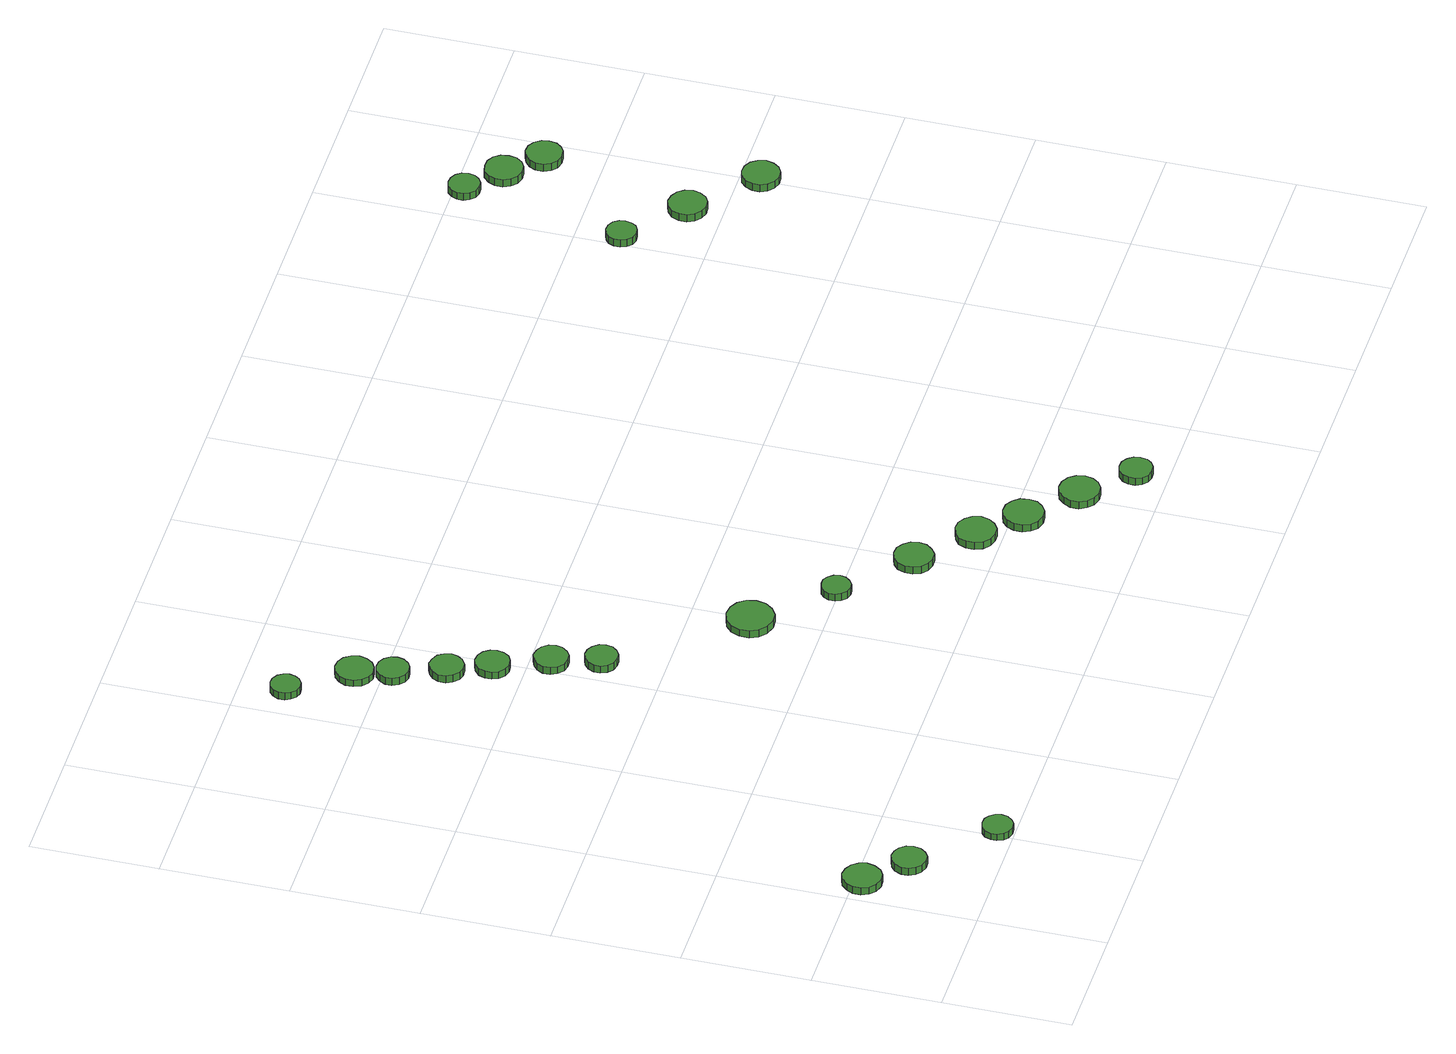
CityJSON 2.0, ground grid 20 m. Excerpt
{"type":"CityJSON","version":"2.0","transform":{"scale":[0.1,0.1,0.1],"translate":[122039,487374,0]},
"CityObjects":{
"tree1":{"type":"SolitaryVegetationObject","attributes":{"function":"something"},"geometry":[{"type":"MultiSurface","lod":"1","boundaries":[[[0,1,2,3,4,5,6,7,8,9,10,11,12,13,14]],[[15,16,17,18,19,20,21,22,23,24,25,26,27,28,29]],[[0,29,28,1]],[[1,28,27,2]],[[2,27,26,3]],[[3,26,25,4]],[[4,25,24,5]],[[5,24,23,6]],[[6,23,22,7]],[[7,22,21,8]],[[8,21,20,9]],[[9,20,19,10]],[[10,19,18,11]],[[11,18,17,12]],[[12,17,16,13]],[[13,16,15,14]],[[14,15,29,0]]]}]},
"tree2":{"type":"SolitaryVegetationObject","attributes":{"function":"something"},"geometry":[{"type":"MultiSurface","lod":"1","boundaries":[[[30,31,32,33,34,35,36,37,38,39,40,41,42,43,44]],[[45,46,47,48,49,50,51,52,53,54,55,56,57,58,59]],[[30,59,58,31]],[[31,58,57,32]],[[32,57,56,33]],[[33,56,55,34]],[[34,55,54,35]],[[35,54,53,36]],[[36,53,52,37]],[[37,52,51,38]],[[38,51,50,39]],[[39,50,49,40]],[[40,49,48,41]],[[41,48,47,42]],[[42,47,46,43]],[[43,46,45,44]],[[44,45,59,30]]]}]},
"tree3":{"type":"SolitaryVegetationObject","attributes":{"function":"something"},"geometry":[{"type":"MultiSurface","lod":"1","boundaries":[[[60,61,62,63,64,65,66,67,68,69,70,71,72,73,74]],[[75,76,77,78,79,80,81,82,83,84,85,86,87,88,89]],[[60,89,88,61]],[[61,88,87,62]],[[62,87,86,63]],[[63,86,85,64]],[[64,85,84,65]],[[65,84,83,66]],[[66,83,82,67]],[[67,82,81,68]],[[68,81,80,69]],[[69,80,79,70]],[[70,79,78,71]],[[71,78,77,72]],[[72,77,76,73]],[[73,76,75,74]],[[74,75,89,60]]]}]},
"tree4":{"type":"SolitaryVegetationObject","attributes":{"function":"something"},"geometry":[{"type":"MultiSurface","lod":"1","boundaries":[[[90,91,92,93,94,95,96,97,98,99,100,101,102,103,104]],[[105,106,107,108,109,110,111,112,113,114,115,116,117,118,119]],[[90,119,118,91]],[[91,118,117,92]],[[92,117,116,93]],[[93,116,115,94]],[[94,115,114,95]],[[95,114,113,96]],[[96,113,112,97]],[[97,112,111,98]],[[98,111,110,99]],[[99,110,109,100]],[[100,109,108,101]],[[101,108,107,102]],[[102,107,106,103]],[[103,106,105,104]],[[104,105,119,90]]]}]},
"tree5":{"type":"SolitaryVegetationObject","attributes":{"function":"something"},"geometry":[{"type":"MultiSurface","lod":"1","boundaries":[[[120,121,122,123,124,125,126,127,128,129,130,131,132,133,134]],[[135,136,137,138,139,140,141,142,143,144,145,146,147,148,149]],[[120,149,148,121]],[[121,148,147,122]],[[122,147,146,123]],[[123,146,145,124]],[[124,145,144,125]],[[125,144,143,126]],[[126,143,142,127]],[[127,142,141,128]],[[128,141,140,129]],[[129,140,139,130]],[[130,139,138,131]],[[131,138,137,132]],[[132,137,136,133]],[[133,136,135,134]],[[134,135,149,120]]]}]},
"tree6":{"type":"SolitaryVegetationObject","attributes":{"function":"something"},"geometry":[{"type":"MultiSurface","lod":"1","boundaries":[[[150,151,152,153,154,155,156,157,158,159,160,161,162,163,164]],[[165,166,167,168,169,170,171,172,173,174,175,176,177,178,179]],[[150,179,178,151]],[[151,178,177,152]],[[152,177,176,153]],[[153,176,175,154]],[[154,175,174,155]],[[155,174,173,156]],[[156,173,172,157]],[[157,172,171,158]],[[158,171,170,159]],[[159,170,169,160]],[[160,169,168,161]],[[161,168,167,162]],[[162,167,166,163]],[[163,166,165,164]],[[164,165,179,150]]]}]},
"tree7":{"type":"SolitaryVegetationObject","attributes":{"function":"something"},"geometry":[{"type":"MultiSurface","lod":"1","boundaries":[[[180,181,182,183,184,185,186,187,188,189,190,191,192,193,194]],[[195,196,197,198,199,200,201,202,203,204,205,206,207,208,209]],[[180,209,208,181]],[[181,208,207,182]],[[182,207,206,183]],[[183,206,205,184]],[[184,205,204,185]],[[185,204,203,186]],[[186,203,202,187]],[[187,202,201,188]],[[188,201,200,189]],[[189,200,199,190]],[[190,199,198,191]],[[191,198,197,192]],[[192,197,196,193]],[[193,196,195,194]],[[194,195,209,180]]]}]},
"tree8":{"type":"SolitaryVegetationObject","attributes":{"function":"something"},"geometry":[{"type":"MultiSurface","lod":"1","boundaries":[[[210,211,212,213,214,215,216,217,218,219,220,221,222,223,224]],[[225,226,227,228,229,230,231,232,233,234,235,236,237,238,239]],[[210,239,238,211]],[[211,238,237,212]],[[212,237,236,213]],[[213,236,235,214]],[[214,235,234,215]],[[215,234,233,216]],[[216,233,232,217]],[[217,232,231,218]],[[218,231,230,219]],[[219,230,229,220]],[[220,229,228,221]],[[221,228,227,222]],[[222,227,226,223]],[[223,226,225,224]],[[224,225,239,210]]]}]},
"tree9":{"type":"SolitaryVegetationObject","attributes":{"function":"something"},"geometry":[{"type":"MultiSurface","lod":"1","boundaries":[[[240,241,242,243,244,245,246,247,248,249,250,251,252,253,254]],[[255,256,257,258,259,260,261,262,263,264,265,266,267,268,269]],[[240,269,268,241]],[[241,268,267,242]],[[242,267,266,243]],[[243,266,265,244]],[[244,265,264,245]],[[245,264,263,246]],[[246,263,262,247]],[[247,262,261,248]],[[248,261,260,249]],[[249,260,259,250]],[[250,259,258,251]],[[251,258,257,252]],[[252,257,256,253]],[[253,256,255,254]],[[254,255,269,240]]]}]},
"tree10":{"type":"SolitaryVegetationObject","attributes":{"function":"something"},"geometry":[{"type":"MultiSurface","lod":"1","boundaries":[[[270,271,272,273,274,275,276,277,278,279,280,281,282,283,284]],[[285,286,287,288,289,290,291,292,293,294,295,296,297,298,299]],[[270,299,298,271]],[[271,298,297,272]],[[272,297,296,273]],[[273,296,295,274]],[[274,295,294,275]],[[275,294,293,276]],[[276,293,292,277]],[[277,292,291,278]],[[278,291,290,279]],[[279,290,289,280]],[[280,289,288,281]],[[281,288,287,282]],[[282,287,286,283]],[[283,286,285,284]],[[284,285,299,270]]]}]},
"tree11":{"type":"SolitaryVegetationObject","attributes":{"function":"something"},"geometry":[{"type":"MultiSurface","lod":"1","boundaries":[[[300,301,302,303,304,305,306,307,308,309,310,311,312,313,314]],[[315,316,317,318,319,320,321,322,323,324,325,326,327,328,329]],[[300,329,328,301]],[[301,328,327,302]],[[302,327,326,303]],[[303,326,325,304]],[[304,325,324,305]],[[305,324,323,306]],[[306,323,322,307]],[[307,322,321,308]],[[308,321,320,309]],[[309,320,319,310]],[[310,319,318,311]],[[311,318,317,312]],[[312,317,316,313]],[[313,316,315,314]],[[314,315,329,300]]]}]},
"tree12":{"type":"SolitaryVegetationObject","attributes":{"function":"something"},"geometry":[{"type":"MultiSurface","lod":"1","boundaries":[[[330,331,332,333,334,335,336,337,338,339,340,341,342,343,344]],[[345,346,347,348,349,350,351,352,353,354,355,356,357,358,359]],[[330,359,358,331]],[[331,358,357,332]],[[332,357,356,333]],[[333,356,355,334]],[[334,355,354,335]],[[335,354,353,336]],[[336,353,352,337]],[[337,352,351,338]],[[338,351,350,339]],[[339,350,349,340]],[[340,349,348,341]],[[341,348,347,342]],[[342,347,346,343]],[[343,346,345,344]],[[344,345,359,330]]]}]},
"tree13":{"type":"SolitaryVegetationObject","attributes":{"function":"something"},"geometry":[{"type":"MultiSurface","lod":"1","boundaries":[[[360,361,362,363,364,365,366,367,368,369,370,371,372,373,374]],[[375,376,377,378,379,380,381,382,383,384,385,386,387,388,389]],[[360,389,388,361]],[[361,388,387,362]],[[362,387,386,363]],[[363,386,385,364]],[[364,385,384,365]],[[365,384,383,366]],[[366,383,382,367]],[[367,382,381,368]],[[368,381,380,369]],[[369,380,379,370]],[[370,379,378,371]],[[371,378,377,372]],[[372,377,376,373]],[[373,376,375,374]],[[374,375,389,360]]]}]},
"tree14":{"type":"SolitaryVegetationObject","attributes":{"function":"something"},"geometry":[{"type":"MultiSurface","lod":"1","boundaries":[[[390,391,392,393,394,395,396,397,398,399,400,401,402,403,404]],[[405,406,407,408,409,410,411,412,413,414,415,416,417,418,419]],[[390,419,418,391]],[[391,418,417,392]],[[392,417,416,393]],[[393,416,415,394]],[[394,415,414,395]],[[395,414,413,396]],[[396,413,412,397]],[[397,412,411,398]],[[398,411,410,399]],[[399,410,409,400]],[[400,409,408,401]],[[401,408,407,402]],[[402,407,406,403]],[[403,406,405,404]],[[404,405,419,390]]]}]},
"tree15":{"type":"SolitaryVegetationObject","attributes":{"function":"something"},"geometry":[{"type":"MultiSurface","lod":"1","boundaries":[[[420,421,422,423,424,425,426,427,428,429,430,431,432,433,434]],[[435,436,437,438,439,440,441,442,443,444,445,446,447,448,449]],[[420,449,448,421]],[[421,448,447,422]],[[422,447,446,423]],[[423,446,445,424]],[[424,445,444,425]],[[425,444,443,426]],[[426,443,442,427]],[[427,442,441,428]],[[428,441,440,429]],[[429,440,439,430]],[[430,439,438,431]],[[431,438,437,432]],[[432,437,436,433]],[[433,436,435,434]],[[434,435,449,420]]]}]},
"tree16":{"type":"SolitaryVegetationObject","attributes":{"function":"something"},"geometry":[{"type":"MultiSurface","lod":"1","boundaries":[[[450,451,452,453,454,455,456,457,458,459,460,461,462,463,464]],[[465,466,467,468,469,470,471,472,473,474,475,476,477,478,479]],[[450,479,478,451]],[[451,478,477,452]],[[452,477,476,453]],[[453,476,475,454]],[[454,475,474,455]],[[455,474,473,456]],[[456,473,472,457]],[[457,472,471,458]],[[458,471,470,459]],[[459,470,469,460]],[[460,469,468,461]],[[461,468,467,462]],[[462,467,466,463]],[[463,466,465,464]],[[464,465,479,450]]]}]},
"tree17":{"type":"SolitaryVegetationObject","attributes":{"function":"something"},"geometry":[{"type":"MultiSurface","lod":"1","boundaries":[[[480,481,482,483,484,485,486,487,488,489,490,491,492,493,494]],[[495,496,497,498,499,500,501,502,503,504,505,506,507,508,509]],[[480,509,508,481]],[[481,508,507,482]],[[482,507,506,483]],[[483,506,505,484]],[[484,505,504,485]],[[485,504,503,486]],[[486,503,502,487]],[[487,502,501,488]],[[488,501,500,489]],[[489,500,499,490]],[[490,499,498,491]],[[491,498,497,492]],[[492,497,496,493]],[[493,496,495,494]],[[494,495,509,480]]]}]},
"tree18":{"type":"SolitaryVegetationObject","attributes":{"function":"something"},"geometry":[{"type":"MultiSurface","lod":"1","boundaries":[[[510,511,512,513,514,515,516,517,518,519,520,521,522,523,524]],[[525,526,527,528,529,530,531,532,533,534,535,536,537,538,539]],[[510,539,538,511]],[[511,538,537,512]],[[512,537,536,513]],[[513,536,535,514]],[[514,535,534,515]],[[515,534,533,516]],[[516,533,532,517]],[[517,532,531,518]],[[518,531,530,519]],[[519,530,529,520]],[[520,529,528,521]],[[521,528,527,522]],[[522,527,526,523]],[[523,526,525,524]],[[524,525,539,510]]]}]},
"tree19":{"type":"SolitaryVegetationObject","attributes":{"function":"something"},"geometry":[{"type":"MultiSurface","lod":"1","boundaries":[[[540,541,542,543,544,545,546,547,548,549,550,551,552,553,554]],[[555,556,557,558,559,560,561,562,563,564,565,566,567,568,569]],[[540,569,568,541]],[[541,568,567,542]],[[542,567,566,543]],[[543,566,565,544]],[[544,565,564,545]],[[545,564,563,546]],[[546,563,562,547]],[[547,562,561,548]],[[548,561,560,549]],[[549,560,559,550]],[[550,559,558,551]],[[551,558,557,552]],[[552,557,556,553]],[[553,556,555,554]],[[554,555,569,540]]]}]},
"tree20":{"type":"SolitaryVegetationObject","attributes":{"function":"something"},"geometry":[{"type":"MultiSurface","lod":"1","boundaries":[[[570,571,572,573,574,575,576,577,578,579,580,581,582,583,584]],[[585,586,587,588,589,590,591,592,593,594,595,596,597,598,599]],[[570,599,598,571]],[[571,598,597,572]],[[572,597,596,573]],[[573,596,595,574]],[[574,595,594,575]],[[575,594,593,576]],[[576,593,592,577]],[[577,592,591,578]],[[578,591,590,579]],[[579,590,589,580]],[[580,589,588,581]],[[581,588,587,582]],[[582,587,586,583]],[[583,586,585,584]],[[584,585,599,570]]]}]},
"tree21":{"type":"SolitaryVegetationObject","attributes":{"function":"something"},"geometry":[{"type":"MultiSurface","lod":"1","boundaries":[[[600,601,602,603,604,605,606,607,608,609,610,611,612,613,614]],[[615,616,617,618,619,620,621,622,623,624,625,626,627,628,629]],[[600,629,628,601]],[[601,628,627,602]],[[602,627,626,603]],[[603,626,625,604]],[[604,625,624,605]],[[605,624,623,606]],[[606,623,622,607]],[[607,622,621,608]],[[608,621,620,609]],[[609,620,619,610]],[[610,619,618,611]],[[611,618,617,612]],[[612,617,616,613]],[[613,616,615,614]],[[614,615,629,600]]]}]},
"tree22":{"type":"SolitaryVegetationObject","attributes":{"function":"something"},"geometry":[{"type":"MultiSurface","lod":"1","boundaries":[[[630,631,632,633,634,635,636,637,638,639,640,641,642,643,644]],[[645,646,647,648,649,650,651,652,653,654,655,656,657,658,659]],[[630,659,658,631]],[[631,658,657,632]],[[632,657,656,633]],[[633,656,655,634]],[[634,655,654,635]],[[635,654,653,636]],[[636,653,652,637]],[[637,652,651,638]],[[638,651,650,639]],[[639,650,649,640]],[[640,649,648,641]],[[641,648,647,642]],[[642,647,646,643]],[[643,646,645,644]],[[644,645,659,630]]]}]},
"tree23":{"type":"SolitaryVegetationObject","attributes":{"function":"something"},"geometry":[{"type":"MultiSurface","lod":"1","boundaries":[[[660,661,662,663,664,665,666,667,668,669,670,671,672,673,674]],[[675,676,677,678,679,680,681,682,683,684,685,686,687,688,689]],[[660,689,688,661]],[[661,688,687,662]],[[662,687,686,663]],[[663,686,685,664]],[[664,685,684,665]],[[665,684,683,666]],[[666,683,682,667]],[[667,682,681,668]],[[668,681,680,669]],[[669,680,679,670]],[[670,679,678,671]],[[671,678,677,672]],[[672,677,676,673]],[[673,676,675,674]],[[674,675,689,660]]]}]}
},
"vertices":[
[68,187,19],[65,199,19],[58,209,19],[47,215,19],[35,217,19],[23,213,19],[14,204,19],[9,193,19],[9,181,19],[14,169,19],[23,161,19],[35,157,19],[47,158,19],[58,164,19],[65,175,19],[65,175,6],[58,164,6],[47,158,6],[35,157,6],[23,161,6],[14,169,6],[9,181,6],[9,193,6],[14,204,6],[23,213,6],[35,217,6],[47,215,6],[58,209,6],[65,199,6],[68,187,6],
[128,132,16],[126,143,16],[119,152,16],[110,157,16],[99,159,16],[88,155,16],[80,148,16],[75,137,16],[75,126,16],[80,116,16],[88,109,16],[99,105,16],[110,106,16],[119,112,16],[126,121,16],[126,121,3],[119,112,3],[110,106,3],[99,105,3],[88,109,3],[80,116,3],[75,126,3],[75,137,3],[80,148,3],[88,155,3],[99,159,3],[110,157,3],[119,152,3],[126,143,3],[128,132,3],
[237,27,14],[235,36,14],[229,44,14],[221,49,14],[211,50,14],[201,47,14],[194,41,14],[190,31,14],[190,22,14],[194,12,14],[201,6,14],[211,3,14],[221,4,14],[229,9,14],[235,17,14],[235,17,2],[229,9,2],[221,4,2],[211,3,2],[201,6,2],[194,12,2],[190,22,2],[190,31,2],[194,41,2],[201,47,2],[211,50,2],[221,49,2],[229,44,2],[235,36,2],[237,27,2],
[276,1130,17],[274,1139,17],[269,1147,17],[260,1152,17],[251,1153,17],[242,1150,17],[235,1144,17],[231,1135,17],[231,1125,17],[235,1117,17],[242,1110,17],[251,1107,17],[260,1108,17],[269,1113,17],[274,1121,17],[274,1121,4],[269,1113,4],[260,1108,4],[251,1107,4],[242,1110,4],[235,1117,4],[231,1125,4],[231,1135,4],[235,1144,4],[242,1150,4],[251,1153,4],[260,1152,4],[269,1147,4],[274,1139,4],[276,1130,4],
[359,987,15],[357,997,15],[350,1006,15],[341,1011,15],[331,1012,15],[321,1009,15],[313,1002,15],[308,992,15],[308,982,15],[313,972,15],[321,965,15],[331,962,15],[341,963,15],[350,968,15],[357,977,15],[357,977,2],[350,968,2],[341,963,2],[331,962,2],[321,965,2],[313,972,2],[308,982,2],[308,992,2],[313,1002,2],[321,1009,2],[331,1012,2],[341,1011,2],[350,1006,2],[357,997,2],[359,987,2],
[347,1042,15],[344,1054,15],[337,1064,15],[326,1070,15],[314,1071,15],[303,1067,15],[294,1059,15],[289,1048,15],[289,1036,15],[294,1024,15],[303,1016,15],[314,1012,15],[326,1014,15],[337,1020,15],[344,1030,15],[344,1030,3],[337,1020,3],[326,1014,3],[314,1012,3],[303,1016,3],[294,1024,3],[289,1036,3],[289,1048,3],[294,1059,3],[303,1067,3],[314,1071,3],[326,1070,3],[337,1064,3],[344,1054,3],[347,1042,3],
[389,912,14],[386,923,14],[380,932,14],[370,937,14],[359,939,14],[349,935,14],[341,928,14],[336,918,14],[336,907,14],[341,897,14],[349,889,14],[359,886,14],[370,887,14],[380,893,14],[386,902,14],[386,902,1],[380,893,1],[370,887,1],[359,886,1],[349,889,1],[341,897,1],[336,907,1],[336,918,1],[341,928,1],[349,935,1],[359,939,1],[370,937,1],[380,932,1],[386,923,1],[389,912,1],
[413,849,15],[411,859,15],[405,868,15],[395,874,15],[384,875,15],[374,872,15],[365,864,15],[361,854,15],[361,843,15],[365,833,15],[374,826,15],[384,822,15],[395,824,15],[405,829,15],[411,838,15],[411,838,2],[405,829,2],[395,824,2],[384,822,2],[374,826,2],[365,833,2],[361,843,2],[361,854,2],[365,864,2],[374,872,2],[384,875,2],[395,874,2],[405,868,2],[411,859,2],[413,849,2],
[462,695,20],[460,705,20],[453,714,20],[444,719,20],[434,720,20],[424,717,20],[416,710,20],[411,700,20],[411,690,20],[416,680,20],[424,673,20],[434,670,20],[444,671,20],[453,676,20],[460,684,20],[460,684,7],[453,676,7],[444,671,7],[434,670,7],[424,673,7],[416,680,7],[411,690,7],[411,700,7],[416,710,7],[424,717,7],[434,720,7],[444,719,7],[453,714,7],[460,705,7],[462,695,7],
[445,767,17],[443,778,17],[436,787,17],[427,792,17],[416,794,17],[405,790,17],[397,783,17],[392,773,17],[392,762,17],[397,752,17],[405,744,17],[416,741,17],[427,742,17],[436,748,17],[443,757,17],[443,757,4],[436,748,4],[427,742,4],[416,741,4],[405,744,4],[397,752,4],[392,762,4],[392,773,4],[397,783,4],[405,790,4],[416,794,4],[427,792,4],[436,787,4],[443,778,4],[445,767,4],
[620,507,21],[617,522,21],[608,534,21],[595,541,21],[580,543,21],[565,538,21],[554,528,21],[548,514,21],[548,499,21],[554,486,21],[565,476,21],[580,471,21],[595,472,21],[608,480,21],[617,492,21],[617,492,8],[608,480,8],[595,472,8],[580,471,8],[565,476,8],[554,486,8],[548,499,8],[548,514,8],[554,528,8],[565,538,8],[580,543,8],[595,541,8],[608,534,8],[617,522,8],[620,507,8],
[716,405,16],[714,414,16],[708,422,16],[700,427,16],[691,427,16],[682,425,16],[675,418,16],[671,410,16],[671,400,16],[675,392,16],[682,385,16],[691,382,16],[700,383,16],[708,388,16],[714,396,16],[714,396,3],[708,388,3],[700,383,3],[691,382,3],[682,385,3],[675,392,3],[671,400,3],[671,410,3],[675,418,3],[682,425,3],[691,427,3],[700,427,3],[708,422,3],[714,414,3],[716,405,3],
[823,313,15],[821,325,15],[813,335,15],[803,342,15],[790,343,15],[778,339,15],[769,331,15],[764,319,15],[764,307,15],[769,295,15],[778,287,15],[790,283,15],[803,284,15],[813,291,15],[821,301,15],[821,301,2],[813,291,2],[803,284,2],[790,283,2],[778,287,2],[769,295,2],[764,307,2],[764,319,2],[769,331,2],[778,339,2],[790,343,2],[803,342,2],[813,335,2],[821,325,2],[823,313,2],
[906,240,15],[903,253,15],[895,263,15],[884,270,15],[871,271,15],[859,267,15],[849,259,15],[844,247,15],[844,234,15],[849,222,15],[859,213,15],[871,209,15],[884,210,15],[895,217,15],[903,227,15],[903,227,2],[895,217,2],[884,210,2],[871,209,2],[859,213,2],[849,222,2],[844,234,2],[844,247,2],[849,259,2],[859,267,2],[871,271,2],[884,270,2],[895,263,2],[903,253,2],[906,240,2],
[965,183,14],[963,196,14],[955,206,14],[944,213,14],[931,214,14],[918,210,14],[909,201,14],[904,190,14],[904,177,14],[909,165,14],[918,156,14],[931,152,14],[944,153,14],[955,160,14],[963,170,14],[963,170,1],[955,160,1],[944,153,1],[931,152,1],[918,156,1],[909,165,1],[904,177,1],[904,190,1],[909,201,1],[918,210,1],[931,214,1],[944,213,1],[955,206,1],[963,196,1],[965,183,1],
[1039,117,15],[1036,130,15],[1029,140,15],[1017,147,15],[1005,148,15],[992,144,15],[983,135,15],[977,123,15],[977,110,15],[983,99,15],[992,90,15],[1005,86,15],[1017,87,15],[1029,94,15],[1036,104,15],[1036,104,2],[1029,94,2],[1017,87,2],[1005,86,2],[992,90,2],[983,99,2],[977,110,2],[977,123,2],[983,135,2],[992,144,2],[1005,148,2],[1017,147,2],[1029,140,2],[1036,130,2],[1039,117,2],
[1104,50,14],[1102,60,14],[1096,68,14],[1087,74,14],[1076,75,14],[1066,72,14],[1058,65,14],[1054,55,14],[1054,44,14],[1058,35,14],[1066,28,14],[1076,25,14],[1087,26,14],[1096,31,14],[1102,39,14],[1102,39,1],[1096,31,1],[1087,26,1],[1076,25,1],[1066,28,1],[1058,35,1],[1054,44,1],[1054,55,1],[1058,65,1],[1066,72,1],[1076,75,1],[1087,74,1],[1096,68,1],[1102,60,1],[1104,50,1],
[1430,929,24],[1428,938,24],[1423,946,24],[1414,951,24],[1404,952,24],[1395,949,24],[1388,943,24],[1384,934,24],[1384,924,24],[1388,915,24],[1395,908,24],[1404,905,24],[1414,906,24],[1423,911,24],[1428,919,24],[1428,919,11],[1423,911,11],[1414,906,11],[1404,905,11],[1395,908,11],[1388,915,11],[1384,924,11],[1384,934,11],[1388,943,11],[1395,949,11],[1404,952,11],[1414,951,11],[1423,946,11],[1428,938,11],[1430,929,11],
[1526,851,24],[1523,863,24],[1516,873,24],[1505,879,24],[1493,881,24],[1482,877,24],[1472,869,24],[1467,857,24],[1467,845,24],[1472,834,24],[1482,826,24],[1493,822,24],[1505,823,24],[1516,829,24],[1523,839,24],[1523,839,11],[1516,829,11],[1505,823,11],[1493,822,11],[1482,826,11],[1472,834,11],[1467,845,11],[1467,857,11],[1472,869,11],[1482,877,11],[1493,881,11],[1505,879,11],[1516,873,11],[1523,863,11],[1526,851,11],
[1476,1182,25],[1474,1192,25],[1468,1200,25],[1459,1205,25],[1449,1206,25],[1439,1203,25],[1432,1196,25],[1428,1187,25],[1428,1177,25],[1432,1168,25],[1439,1161,25],[1449,1158,25],[1459,1159,25],[1468,1164,25],[1474,1172,25],[1474,1172,12],[1468,1164,12],[1459,1159,12],[1449,1158,12],[1439,1161,12],[1432,1168,12],[1428,1177,12],[1428,1187,12],[1432,1196,12],[1439,1203,12],[1449,1206,12],[1459,1205,12],[1468,1200,12],[1474,1192,12],[1476,1182,12],
[1622,765,24],[1619,777,24],[1612,787,24],[1601,793,24],[1589,794,24],[1578,791,24],[1569,782,24],[1564,771,24],[1564,759,24],[1569,748,24],[1578,740,24],[1589,736,24],[1601,737,24],[1612,743,24],[1619,753,24],[1619,753,11],[1612,743,11],[1601,737,11],[1589,736,11],[1578,740,11],[1569,748,11],[1564,759,11],[1564,771,11],[1569,782,11],[1578,791,11],[1589,794,11],[1601,793,11],[1612,787,11],[1619,777,11],[1622,765,11],
[1532,1135,25],[1530,1147,25],[1523,1157,25],[1512,1163,25],[1500,1164,25],[1488,1161,25],[1479,1152,25],[1474,1141,25],[1474,1129,25],[1479,1118,25],[1488,1110,25],[1500,1106,25],[1512,1107,25],[1523,1113,25],[1530,1123,25],[1530,1123,12],[1523,1113,12],[1512,1107,12],[1500,1106,12],[1488,1110,12],[1479,1118,12],[1474,1129,12],[1474,1141,12],[1479,1152,12],[1488,1161,12],[1500,1164,12],[1512,1163,12],[1523,1157,12],[1530,1147,12],[1532,1135,12],
[1581,1087,25],[1579,1098,25],[1572,1108,25],[1562,1114,25],[1550,1115,25],[1539,1111,25],[1530,1103,25],[1525,1093,25],[1525,1081,25],[1530,1070,25],[1539,1062,25],[1550,1059,25],[1562,1060,25],[1572,1066,25],[1579,1075,25],[1579,1075,12],[1572,1066,12],[1562,1060,12],[1550,1059,12],[1539,1062,12],[1530,1070,12],[1525,1081,12],[1525,1093,12],[1530,1103,12],[1539,1111,12],[1550,1115,12],[1562,1114,12],[1572,1108,12],[1579,1098,12],[1581,1087,12]
]}
